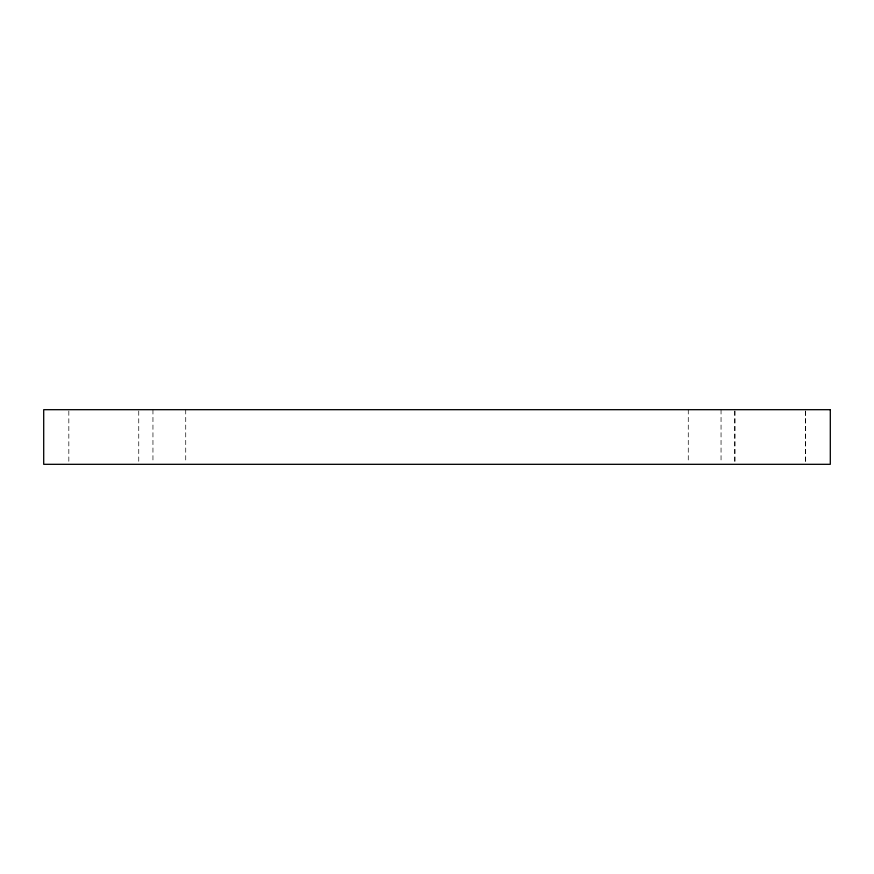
<?xml version="1.0" encoding="UTF-8"?>
<svg xmlns="http://www.w3.org/2000/svg" width="874" height="874" viewBox="0 0 874 874"><rect width="100%" height="100%" fill="white"/><g stroke="black" fill="none" stroke-linecap="round" stroke-linejoin="round"><path stroke-width="0.66" stroke-dasharray="4.37 3.28" d="M805.675 411.053L805.675 464.312M805.435 411.02L805.435 464.312M734.99 411.02L734.99 464.312M734.75 411.053L734.75 464.312M721.05 409.688L721.05 461.647M688.275 409.688L688.275 461.647M185.725 409.688L185.725 461.647M152.95 409.688L152.95 461.647M138.748 411.02L138.748 464.312M68.828 411.02L68.828 464.312"/><path stroke-width="1.31" d="M830.3 409.688L43.7 409.688L43.7 464.312L830.3 464.312L830.3 409.688"/></g></svg>
